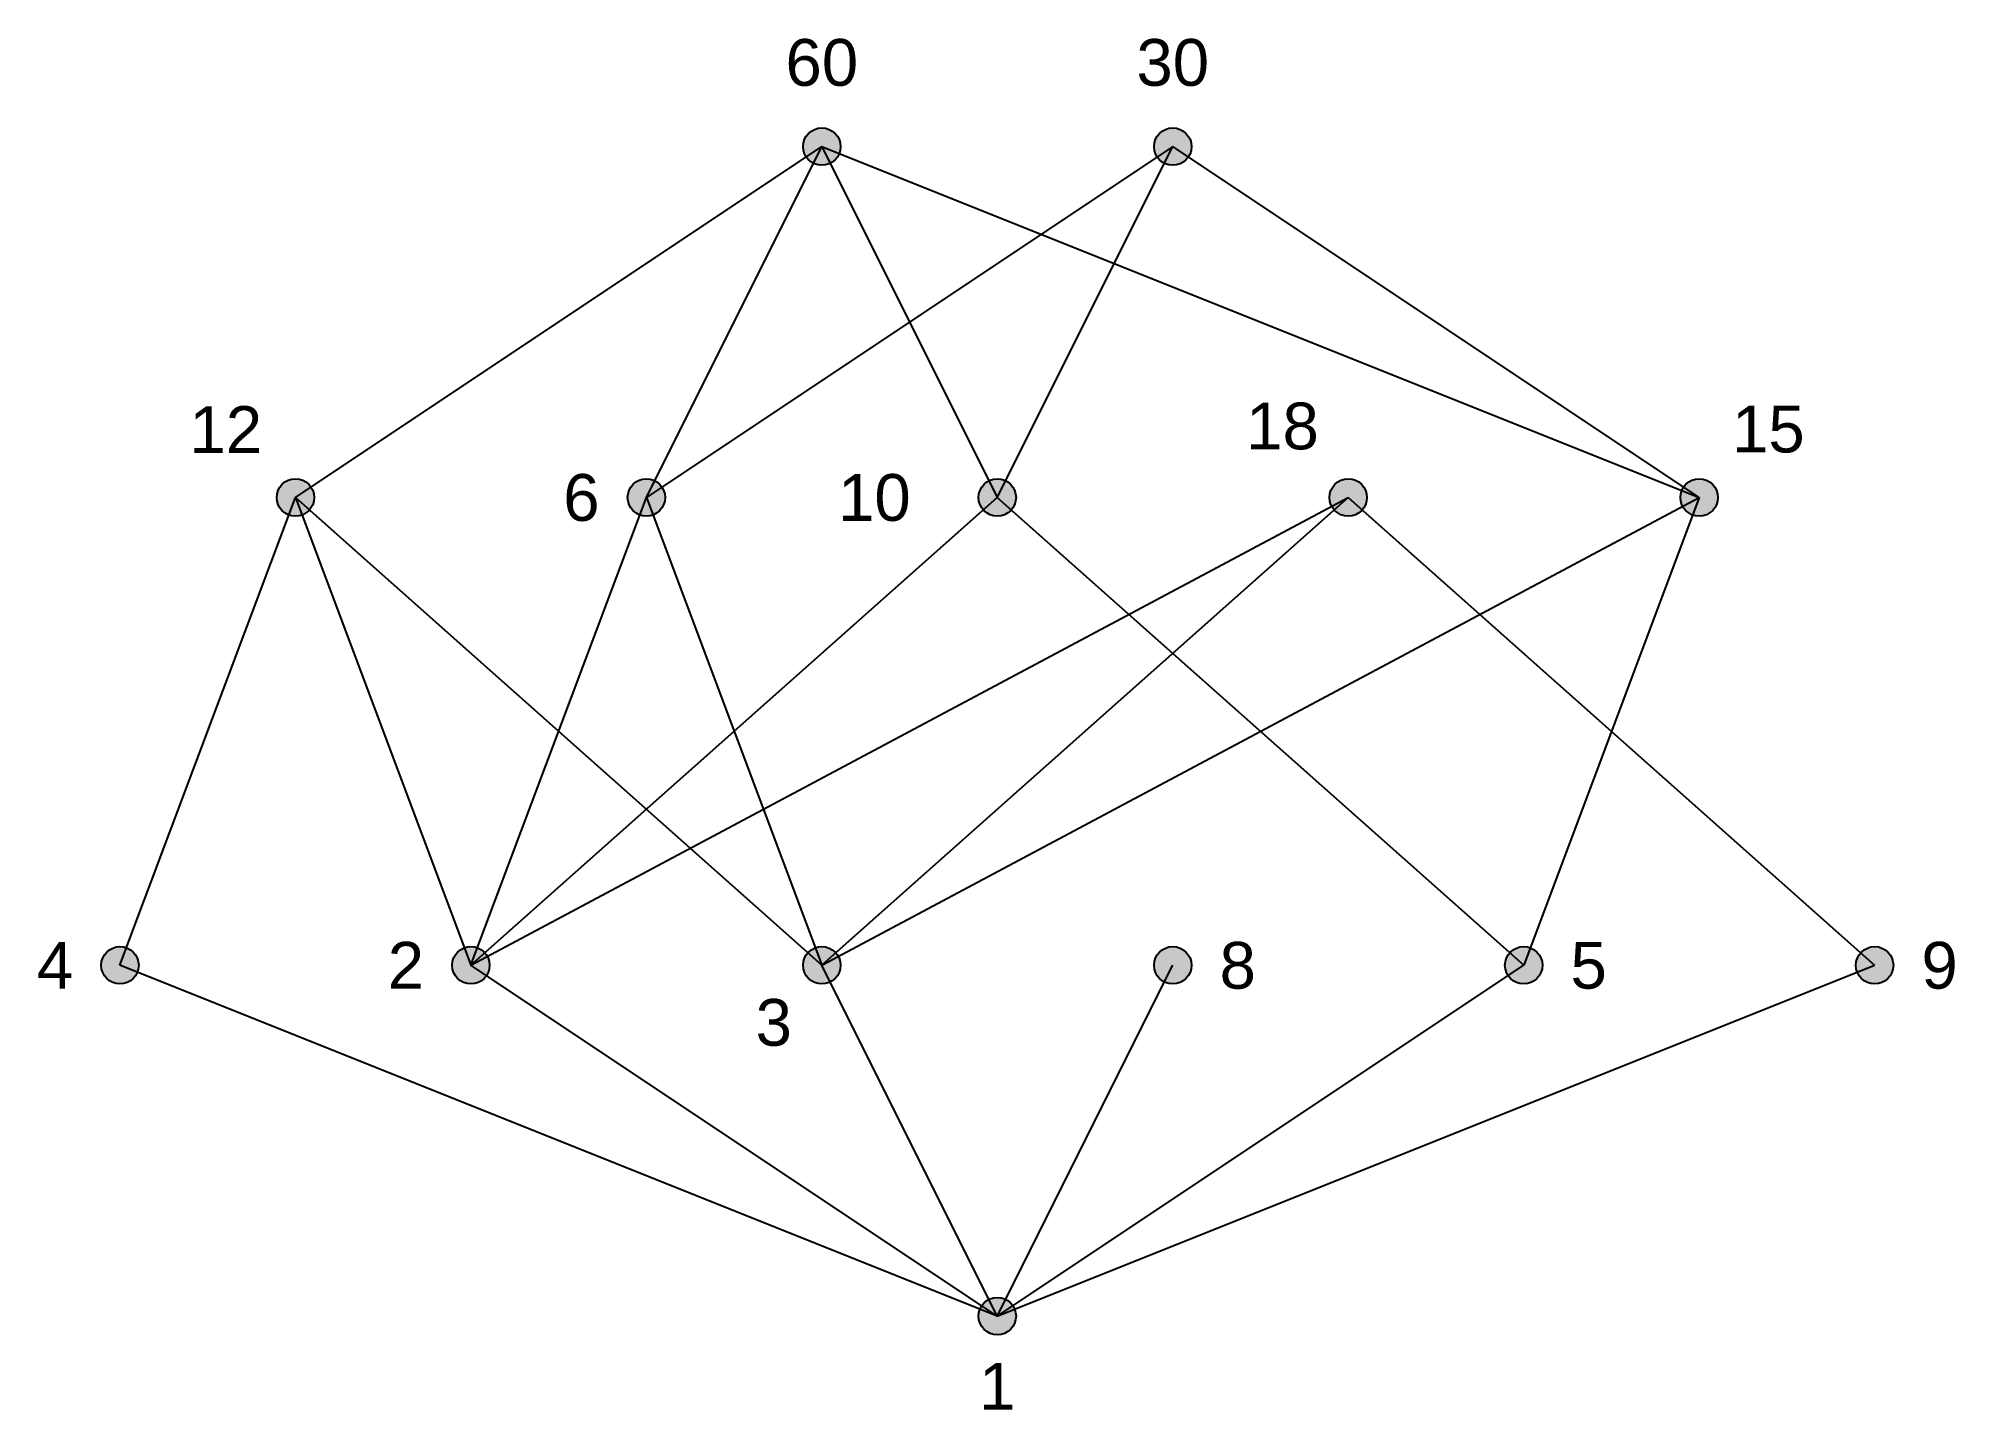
# Model space of a CAD drawing. Header units: inches. Extents: x 265 to 1084, y 60 to 646.
import ezdxf
from ezdxf.enums import TextEntityAlignment as Align

# ---------------------------------------------------------------- set-up
doc = ezdxf.new("R2010")
doc.units = ezdxf.units.IN
doc.header["$MEASUREMENT"] = 0
doc.styles.get("Standard").update_dxf_attribs({"font": 'arial.ttf'})

msp = doc.modelspace()

# ---------------------------------------------------------------- hatches: boundary and pattern name
h = msp.add_hatch(color=255)
edge = h.paths.add_edge_path()
edge.add_arc((600, 600), 8, 0, 360)
h = msp.add_hatch(color=255)
edge = h.paths.add_edge_path()
edge.add_arc((750, 600), 8, 0, 360)
h = msp.add_hatch(color=255)
edge = h.paths.add_edge_path()
edge.add_arc((375, 450), 8, 0, 360)
h = msp.add_hatch(color=255)
edge = h.paths.add_edge_path()
edge.add_arc((525, 450), 8, 0, 360)
h = msp.add_hatch(color=255)
edge = h.paths.add_edge_path()
edge.add_arc((675, 450), 8, 0, 360)
h = msp.add_hatch(color=255)
edge = h.paths.add_edge_path()
edge.add_arc((825, 450), 8, 0, 360)
h = msp.add_hatch(color=255)
edge = h.paths.add_edge_path()
edge.add_arc((975, 450), 8, 0, 360)
h = msp.add_hatch(color=255)
edge = h.paths.add_edge_path()
edge.add_arc((300, 250), 8, 0, 360)
h = msp.add_hatch(color=255)
edge = h.paths.add_edge_path()
edge.add_arc((450, 250), 8, 0, 360)
h = msp.add_hatch(color=255)
edge = h.paths.add_edge_path()
edge.add_arc((600, 250), 8, 0, 360)
h = msp.add_hatch(color=255)
edge = h.paths.add_edge_path()
edge.add_arc((750, 250), 8, 0, 360)
h = msp.add_hatch(color=255)
edge = h.paths.add_edge_path()
edge.add_arc((900, 250), 8, 0, 360)
h = msp.add_hatch(color=255)
edge = h.paths.add_edge_path()
edge.add_arc((1050, 250), 8, 0, 360)
h = msp.add_hatch(color=255)
edge = h.paths.add_edge_path()
edge.add_arc((675, 100), 8, 0, 360)

# ---------------------------------------------------------------- linework, layer by layer
for p, q in [((375, 450), (600, 600)), ((750, 600), (525, 450)), ((525, 450), (600, 600)), ((600, 600), (675, 450)), ((600, 600), (975, 450)), ((675, 450), (750, 600)), ((975, 450), (750, 600)), ((300, 250), (375, 450)), ((600, 250), (375, 450)), ((375, 450), (450, 250)), ((450, 250), (525, 450)), ((450, 250), (675, 450)), ((450, 250), (825, 450)), ((525, 450), (600, 250)), ((825, 450), (600, 250)), ((600, 250), (975, 450)), ((675, 450), (900, 250)), ((825, 450), (1050, 250)), ((975, 450), (900, 250)), ((675, 100), (300, 250)), ((675, 100), (450, 250)), ((675, 100), (600, 250)), ((675, 100), (750, 250)), ((675, 100), (900, 250)), ((675, 100), (1050, 250))]:
    msp.add_line(p, q)
for centre in [(600, 600), (750, 600), (375, 450), (525, 450), (675, 450), (825, 450), (975, 450), (300, 250), (450, 250), (600, 250), (750, 250), (900, 250), (1050, 250), (675, 100)]:
    msp.add_circle(centre, 8)

# ---------------------------------------------------------------- texts
for s, p in [('60', (600, 620)), ('30', (750, 620))]:
    msp.add_text(s, height=20).set_placement(p, align=Align.BOTTOM_CENTER)
for s, p in [('12', (360.78, 463.03)), ('18', (812.45, 464.58))]:
    msp.add_text(s, height=20).set_placement(p, align=Align.BOTTOM_RIGHT)
msp.add_text('15', height=20).set_placement((989.05, 463.24), align=Align.BOTTOM_LEFT)
for s, p in [('6', (505, 450)), ('10', (638, 450)), ('4', (280, 250)), ('2', (430, 250))]:
    msp.add_text(s, height=20).set_placement(p, align=Align.MIDDLE_RIGHT)
for s, p in [('8', (770, 250)), ('5', (920, 250)), ('9', (1070, 250))]:
    msp.add_text(s, height=20).set_placement(p, align=Align.MIDDLE_LEFT)
msp.add_text('3', height=20).set_placement((587.22, 235.59), align=Align.TOP_RIGHT)
msp.add_text('1', height=20).set_placement((675, 80), align=Align.TOP_CENTER)

doc.saveas('drawing.dxf')
